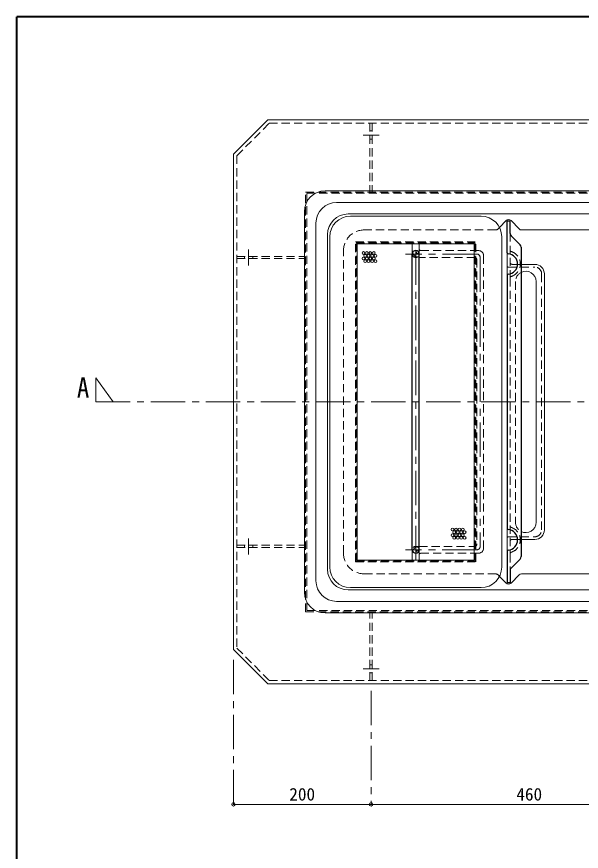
# Model space of a CAD drawing. Units: millimetres at full size, sheet at 1:10. Extents: x -2101 to 1949, y -1404 to 1406.
# Drawn here: x -2101 to -1280, y 193 to 1406 of the extents above; entities that cross this region are included whole.
import ezdxf
from ezdxf.enums import TextEntityAlignment as Align

# ---------------------------------------------------------------- set-up
doc = ezdxf.new("R2010")
doc.units = ezdxf.units.MM
doc.header["$LTSCALE"] = 10
doc.header["$PDMODE"] = 32
doc.header["$PDSIZE"] = 5
doc.linetypes.add('CHAIN1', pattern=[8, 5, -1, 1, -1])
doc.linetypes.add('DASHED1', pattern=[1.8, 1.2, -0.6])
doc.layers.add('0-0____1', color=4, linetype='Continuous', lineweight=9)
doc.styles.add('ＭＳ ゴシック', font='')
doc.styles.get('ＭＳ ゴシック').set_extended_font_data('MS Gothic')

msp = doc.modelspace()

# ---------------------------------------------------------------- linework, layer by layer
at = {"layer": '0-0____1', "color": 1, "lineweight": 40}
for p in [(-2100.6, -1403.88), (1949.4, 1406.12)]:
    msp.add_line(p, (-2100.6, 1406.12), dxfattribs=at)
at = {"layer": '0-0____1', "linetype": 'DASHED1'}
for p, q in [((-1780.6, 1204.05), (-1733.53, 1251.12)), ((-1733.53, 1251.12), (-517.67, 1251.12)), ((-1587.2, 1251.12), (-1587.2, 1151.12)), ((-1584, 1251.12), (-1584, 1151.12)), ((-1584, 1240.12), (-1587.2, 1240.12)), ((-1584, 1228.12), (-1587.2, 1228.12)), ((-1780.6, 1204.05), (-1780.6, 488.19)), ((-1680.6, 1151.12), (-570.6, 1151.12)), ((-1680.6, 541.12), (-1680.6, 1151.12)), ((-1679, 1149.52), (-572.2, 1149.52)), ((-1679, 542.72), (-1679, 1149.52)), ((-1404.49, 1096.12), (-1595.6, 1096.12)), ((-1400.92, 1097.62), (-1398.86, 1099.72)), ((-1608.1, 613.62), (-1608.1, 1078.62)), ((-1608.1, 1078.62), (-1433.1, 1078.62)), ((-1607.1, 614.62), (-1607.1, 1077.62)), ((-1607.1, 1077.62), (-1434.1, 1077.62)), ((-1434.1, 614.62), (-1434.1, 1077.62)), ((-1433.1, 613.62), (-1433.1, 1078.62)), ((-1780.6, 1057.72), (-1680.6, 1057.72)), ((-1769.6, 1054.52), (-1769.6, 1057.72)), ((-1757.6, 1054.52), (-1757.6, 1057.72)), ((-1625.6, 626.12), (-1625.6, 1066.12)), ((-1434.45, 1056.12), (-1515.6, 1056.12)), ((-1429.45, 1066.12), (-1513.1, 1066.12)), ((-1422.02, 1058.62), (-1422.02, 633.62)), ((-1383.6, 1025.76), (-1383.6, 1067.47)), ((-1780.6, 1054.52), (-1680.6, 1054.52)), ((-1432.02, 1053.62), (-1432.02, 638.62)), ((-1380.6, 1046.12), (-1367.6, 1046.12)), ((-1386.1, 1042.12), (-1347.6, 1042.12)), ((-1337.6, 1032.12), (-1337.6, 660.12)), ((-1375.6, 1021.12), (-1375.6, 671.12)), ((-1383.6, 666.47), (-1383.6, 624.76)), ((-1386.1, 650.12), (-1347.6, 650.12)), ((-1380.6, 646.12), (-1367.6, 646.12)), ((-1780.6, 637.72), (-1680.6, 637.72)), ((-1780.6, 634.52), (-1680.6, 634.52)), ((-1769.6, 637.72), (-1769.6, 634.52)), ((-1757.6, 637.72), (-1757.6, 634.52)), ((-1515.6, 636.12), (-1434.52, 636.12)), ((-1429.52, 626.12), (-1513.1, 626.12)), ((-1608.1, 613.62), (-1433.1, 613.62)), ((-1607.1, 614.62), (-1434.1, 614.62)), ((-1595.6, 596.12), (-1404.49, 596.12)), ((-1400.92, 594.61), (-1398.86, 592.51)), ((-1680.6, 541.12), (-570.6, 541.12)), ((-1679, 542.72), (-572.2, 542.72)), ((-1587.2, 441.12), (-1587.2, 541.12)), ((-1584, 441.12), (-1584, 541.12)), ((-1780.6, 488.19), (-1733.53, 441.12)), ((-1584, 464.12), (-1587.2, 464.12)), ((-1584, 452.12), (-1587.2, 452.12)), ((-1733.53, 441.12), (-517.67, 441.12))]:
    msp.add_line(p, q, dxfattribs=at)
at = {"layer": '0-0____1', "color": 7, "lineweight": 18}
for p, q in [((-515.6, 1256.12), (-1735.6, 1256.12)), ((-1425.6, 1116.12), (-1615.6, 1116.12)), ((-1398.86, 1099.72), (-1389.17, 1109.61)), ((-1370.28, 1097.62), (-1382.03, 1109.61)), ((-1144.49, 1096.12), (-1366.71, 1096.12)), ((-1645.6, 606.12), (-1645.6, 1086.12)), ((-1395.6, 606.12), (-1395.6, 1086.12)), ((-1605.6, 616.12), (-1605.6, 1076.12)), ((-1435.6, 1076.12), (-1605.6, 1076.12)), ((-1525.6, 1076.12), (-1525.6, 1061.12)), ((-1515.6, 1076.12), (-1515.6, 1061.12)), ((-1435.6, 616.12), (-1435.6, 1076.12)), ((-1525.6, 616.12), (-1525.6, 631.12)), ((-1515.6, 616.12), (-1515.6, 631.12)), ((-1605.6, 616.12), (-1435.6, 616.12)), ((-1370.28, 594.61), (-1382.03, 582.62)), ((-1366.71, 596.12), (-1144.49, 596.12)), ((-1398.86, 592.51), (-1389.17, 582.62)), ((-1615.6, 576.12), (-1425.6, 576.12))]:
    msp.add_line(p, q, dxfattribs=at)
at = {"layer": '0-0____1', "linetype": 'CHAIN1'}
for p, q in [((-1597.2, 1234.12), (-1574, 1234.12)), ((-1763.6, 1067.72), (-1763.6, 1044.52)), ((-1520.6, 616.12), (-1520.6, 1076.12)), ((-1431.95, 1061.12), (-1535.6, 1061.12)), ((-1427.02, 1056.12), (-1427.02, 636.12)), ((-1985.6, 881.12), (-1960.6, 846.12)), ((-1985.6, 846.12), (-1985.6, 881.12)), ((-1763.6, 624.52), (-1763.6, 647.72)), ((-1432.02, 631.12), (-1535.6, 631.12)), ((-1785.6, 471.12), (-1785.6, 261.12)), ((-1597.2, 458.12), (-1574, 458.12)), ((-1585.6, 426.12), (-1585.6, 261.12))]:
    msp.add_line(p, q, dxfattribs=at)
at = {"layer": '0-0____1'}
for p, q in [((-1652.39, 1152.9), (-598.81, 1152.9)), ((-615.6, 1136.12), (-1635.6, 1136.12)), ((-1682.39, 569.33), (-1682.39, 1122.9)), ((-1618.81, 1119.33), (-632.39, 1119.33)), ((-1665.6, 586.12), (-1665.6, 1106.12)), ((-1648.81, 602.9), (-1648.81, 1089.33)), ((-1387.6, 1063.05), (-1387.6, 1030.18)), ((-1347.6, 1046.12), (-1367.6, 1046.12)), ((-1333.6, 1032.12), (-1333.6, 660.12)), ((-1345.6, 1021.12), (-1345.6, 671.12)), ((-1387.6, 629.18), (-1387.6, 662.05)), ((-1347.6, 646.12), (-1367.6, 646.12)), ((-1618.81, 572.9), (-632.39, 572.9)), ((-1635.6, 556.12), (-615.6, 556.12)), ((-1652.39, 539.33), (-598.81, 539.33)), ((-1585.6, 261.12), (-1785.6, 261.12)), ((-1125.6, 261.12), (-1585.6, 261.12))]:
    msp.add_line(p, q, dxfattribs=at)
at = {"layer": '0-0____1', "color": 5, "lineweight": 25}
for p, q in [((-1383.6, 1109.12), (-1387.6, 1109.12)), ((-1387.6, 1063.05), (-1387.6, 1109.12)), ((-1383.6, 1091.19), (-1383.6, 1109.12)), ((-1382.14, 1087.65), (-1369.07, 1074.58)), ((-1367.6, 1071.05), (-1367.6, 621.19)), ((-1525.6, 631.12), (-1525.6, 1061.12)), ((-1515.6, 631.12), (-1515.6, 1061.12)), ((-1387.6, 1030.18), (-1387.6, 662.05)), ((-1387.6, 629.18), (-1387.6, 583.12)), ((-1382.14, 604.58), (-1369.07, 617.65)), ((-1383.6, 601.05), (-1383.6, 583.12)), ((-1383.6, 583.12), (-1387.6, 583.12))]:
    msp.add_line(p, q, dxfattribs=at)
at = {"layer": '0-0____1', "color": 7, "linetype": 'DASHED1', "lineweight": 18}
for p, q in [((-1383.6, 1091.19), (-1383.6, 1067.47)), ((-1383.6, 1025.76), (-1383.6, 666.47)), ((-1383.6, 624.76), (-1383.6, 601.05))]:
    msp.add_line(p, q, dxfattribs=at)
at = {"layer": '0-0____1', "color": 7, "lineweight": 18}
for points in [[(-1785.6, 486.12), (-1785.6, 1206.12), (-1735.6, 1256.12)], [(-1785.6, 486.12), (-1735.6, 436.12), (-515.6, 436.12)]]:
    msp.add_lwpolyline(points, dxfattribs=at)
at = {"layer": '0-0____1', "linetype": 'CHAIN1'}
msp.add_lwpolyline([(-1985.6, 846.12), (239.4, 846.12), (239.4, 881.12)], dxfattribs=at)
at = {"layer": '0-0____1'}
for centre in [(-1596.63, 1062.64), (-1596.63, 1054.64), (-1594.13, 1058.64), (-1591.63, 1062.64), (-1591.63, 1054.64), (-1589.13, 1058.64), (-1586.63, 1062.64), (-1586.63, 1054.64), (-1584.13, 1058.64), (-1581.63, 1062.64), (-1581.63, 1054.64), (-1579.13, 1058.64), (-1594.13, 1050.64), (-1589.13, 1050.64), (-1584.13, 1050.64), (-1579.13, 1050.64), (-1467.06, 660.59), (-1464.56, 656.59), (-1462.06, 660.59), (-1459.56, 656.59), (-1457.06, 660.59), (-1454.56, 656.59), (-1452.06, 660.59), (-1449.56, 656.59), (-1467.06, 652.59), (-1464.56, 648.59), (-1462.06, 652.59), (-1459.56, 648.59), (-1457.06, 652.59), (-1454.56, 648.59), (-1452.06, 652.59), (-1449.56, 648.59)]:
    msp.add_circle(centre, 2, dxfattribs=at)
for centre, radius, start, end in [((-1652.39, 1122.9), 30, 90, 180), ((-1635.6, 1106.12), 30, 90, 180), ((-1618.81, 1089.33), 30, 90, 180), ((-1347.6, 1032.12), 14, 0, 90), ((-1360.6, 1021.12), 15, 0, 117.81814), ((-1360.6, 671.12), 15, 242.18186, 0), ((-1347.6, 660.12), 14, 270, 0), ((-1618.81, 602.9), 30, 180, 270), ((-1635.6, 586.12), 30, 180, 270), ((-1652.39, 569.33), 30, 180, 270)]:
    msp.add_arc(centre, radius, start, end, dxfattribs=at)
at = {"layer": '0-0____1', "color": 7, "lineweight": 18}
for centre, radius, start, end in [((-1615.6, 1086.12), 30, 90, 180), ((-1425.6, 1086.12), 30, 0, 90), ((-1385.6, 1106.12), 5, 44.3947, 135.6053), ((-1366.71, 1101.12), 5, 224.3947, 270), ((-1615.6, 606.12), 30, 180, 270), ((-1425.6, 606.12), 30, 270, 0), ((-1366.71, 591.12), 5, 90, 135.6053), ((-1385.6, 586.12), 5, 224.3947, 315.6053)]:
    msp.add_arc(centre, radius, start, end, dxfattribs=at)
at = {"layer": '0-0____1', "linetype": 'DASHED1'}
for centre, radius, start, end in [((-1595.6, 1066.12), 30, 90, 180), ((-1404.49, 1101.12), 5, 270, 315.6053), ((-1513.1, 1068.62), 2.5, 180, 270), ((-1515.6, 1066.12), 10, 180, 270), ((-1434.52, 1053.62), 2.5, 0, 90), ((-1429.52, 1058.62), 7.5, 0, 90), ((-1386.1, 1043.62), 1.5, 180, 270), ((-1380.6, 1049.12), 3, 180, 270), ((-1360.6, 1021.12), 15, 117.81814, 180), ((-1347.6, 1032.12), 10, 0, 90), ((-1360.6, 671.12), 15, 180, 242.18186), ((-1347.6, 660.12), 10, 270, 0), ((-1386.1, 648.62), 1.5, 90, 180), ((-1380.6, 643.12), 3, 90, 180), ((-1515.6, 626.12), 10, 90, 180), ((-1434.52, 638.62), 2.5, 270, 0), ((-1429.52, 633.62), 7.5, 270, 0), ((-1595.6, 626.12), 30, 180, 270), ((-1513.1, 623.62), 2.5, 90, 180), ((-1404.49, 591.12), 5, 44.3947, 90)]:
    msp.add_arc(centre, radius, start, end, dxfattribs=at)
at = {"layer": '0-0____1', "color": 5, "lineweight": 25}
for centre, radius, start, end in [((-1378.6, 1091.19), 5, 180, 225), ((-1372.6, 1071.05), 5, 0, 45), ((-1520.6, 1061.12), 5, 0, 180), ((-1386.1, 1063.05), 1.5, 180, 264.78409), ((-1387.6, 1046.62), 15, 275.21591, 84.78409), ((-1386.1, 1030.18), 1.5, 95.21591, 180), ((-1386.1, 662.05), 1.5, 180, 264.78409), ((-1387.6, 645.62), 15, 275.21591, 84.78409), ((-1520.6, 631.12), 5, 180, 0), ((-1386.1, 629.18), 1.5, 95.21591, 180), ((-1372.6, 621.19), 5, 315, 0), ((-1378.6, 601.05), 5, 135, 180)]:
    msp.add_arc(centre, radius, start, end, dxfattribs=at)
at = {"layer": '0-0____1', "color": 7, "linetype": 'DASHED1', "lineweight": 18}
for centre, radius, start, end in [((-1520.6, 1061.12), 5, 180, 0), ((-1380.6, 1067.47), 3, 180, 251.447), ((-1387.6, 1046.62), 19, 288.553, 71.447), ((-1380.6, 1025.76), 3, 108.553, 180), ((-1380.6, 666.47), 3, 180, 251.447), ((-1387.6, 645.62), 19, 288.553, 71.447), ((-1520.6, 631.12), 5, 0, 180), ((-1380.6, 624.76), 3, 108.553, 180)]:
    msp.add_arc(centre, radius, start, end, dxfattribs=at)
at = {"layer": '0-0____1', "linetype": 'CHAIN1'}
for centre, start, end in [((-1515.6, 1066.12), 180, 270), ((-1432.02, 1056.12), 0, 90), ((-1515.6, 626.12), 90, 180), ((-1432.02, 636.12), 270, 0)]:
    msp.add_arc(centre, 5, start, end, dxfattribs=at)
at = {"layer": '0-0____1', "color": 1}
for p in [(-1785.6, 261.12), (-1585.6, 261.12)]:
    msp.add_point(p, dxfattribs=at)

# ---------------------------------------------------------------- texts
at = {"layer": '0-0____1', "color": 7, "style": 'ＭＳ ゴシック', "width": 0.9}
msp.add_text('A', height=29.33, dxfattribs=at).set_placement((-2013.1, 843.62), align=Align.BOTTOM_LEFT)
at = {"layer": '0-0____1', "color": 7, "style": 'ＭＳ ゴシック'}
for s, p in [('200', (-1704.35, 261.12)), ('460', (-1374.35, 261.12))]:
    msp.add_text(s, height=18.33, dxfattribs=at).set_placement(p, align=Align.BOTTOM_LEFT)

doc.saveas('drawing.dxf')
